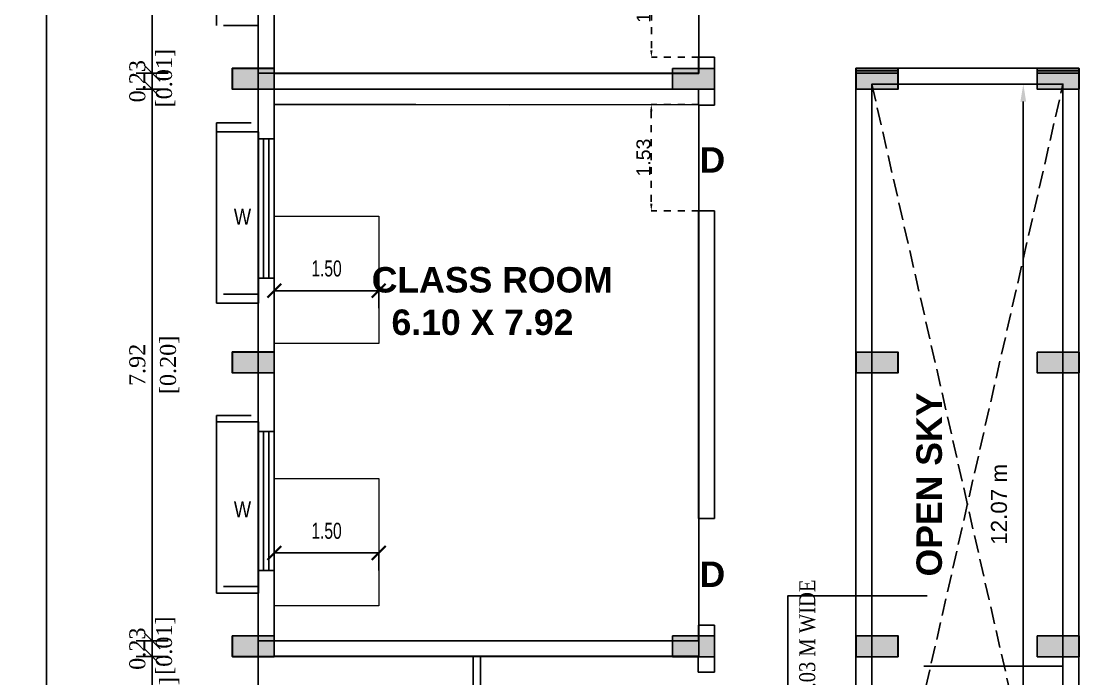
# Model space of a CAD drawing. Header units: metres. Extents: x 789 to 1127, y 8 to 183.
# Drawn here: x 857.51 to 872.77, y 69.95 to 79.39 of the extents above; entities that cross this region are included whole.
import ezdxf

# ---------------------------------------------------------------- set-up
doc = ezdxf.new("R2010")
doc.units = ezdxf.units.M
doc.header["$MEASUREMENT"] = 0
doc.header["$PDMODE"] = 96
doc.linetypes.add('CABLIN', pattern=[0.35, 0.25, -0.1])
doc.linetypes.add('DOT2', pattern=[0.125, 0, -0.125])
for name, color, linetype in [('BLK_1_FLR_0_CHAJJA', 6, 'Continuous'), ('BLK_1_FLR_0_REGULAR_ROOM_1', 117, 'Continuous'), ('BLK_1_FLR_1_BLT_UP_AREA', 26, 'Continuous'), ('BLK_1_FLR_1_BLT_UP_AREA_DEDUCT', 26, 'Continuous'), ('BLK_1_FLR_1_CARPET_AREA', 25, 'Continuous'), ('BLK_1_FLR_1_EXIT_WIDTH_DOOR', 2, 'Continuous'), ('BLK_1_FLR_1_VENTILATION_SHAFT', 6, 'Continuous'), ('C-ANNO-TABL', 10, 'Continuous'), ('DIM', 205, 'Continuous'), ('ED', 30, 'Continuous'), ('T E X T', 7, 'Continuous'), ('W A L L', 125, 'Continuous')]:
    doc.layers.add(name, color=color, linetype=linetype)
doc.layers.add('BLK_1_FLR_0_ROOM_1_LIGHT_VENTILATION_1', color=232, linetype='Continuous', lineweight=0)
doc.styles.add('CORPORATION', font='arial.ttf')
doc.styles.add('DIM 100', font='ARIALN.TTF', dxfattribs={"width": 0.85, "height": 0.23})
doc.styles.add('PDF Arial Bold', font='arialbd.ttf')
doc.styles.add('rs', font='arial.ttf', dxfattribs={"width": 0.85})
doc.styles.add('S', font='swiss.ttf')
doc.styles.get("Standard").update_dxf_attribs({"font": 'BOOKOS.TTF'})
doc.styles.add('swc', font='swissc.ttf', dxfattribs={"height": 250})
doc.dimstyles.new('Dim-outter', dxfattribs={"dimtxt": 1, "dimasz": 1, "dimexe": 0, "dimexo": 0, "dimgap": 1, "dimtad": 1, "dimlfac": -1, "dimzin": 3, "dimdsep": 46, "dimtxsty": 'CORPORATION', "dimblk": 'ARCHTICK', "dimcen": 0.125, "dimclrd": 8, "dimclre": 8, "dimclrt": 256, "dimazin": 0, "dimtfac": 0.5, "dimtix": 1, "dimtmove": 2, "dimatfit": 3, "dimfxl": 0, "dimtolj": 1, "dimtzin": 0, "dimarcsym": 0})
doc.dimstyles.new('GRID DIM 400', dxfattribs={"dimscale": 0, "dimtxt": 0.8, "dimasz": 0.2, "dimexe": 0, "dimexo": 0, "dimgap": 0.2, "dimtad": 0, "dimlfac": -0.1, "dimzin": 1, "dimdsep": 46, "dimtxsty": 'DIM 100', "dimblk": 'ARCHTICK', "dimcen": 0, "dimclrd": 256, "dimclre": 252, "dimclrt": 4, "dimazin": 0, "dimtfac": 1, "dimtix": 1, "dimtofl": 0, "dimtmove": 2, "dimatfit": 0, "dimfxl": 0, "dimtolj": 1, "dimtzin": 0, "dimarcsym": 0})
doc.dimstyles.new('METRIC', dxfattribs={"dimtxt": 0.45, "dimasz": 0.25, "dimexe": 0.15, "dimexo": 0.15, "dimgap": 0.15, "dimtad": 1, "dimzin": 0, "dimdsep": 46, "dimtxsty": 'S', "dimcen": 0, "dimclrd": 1, "dimclre": 1, "dimclrt": 5, "dimadec": 0, "dimazin": 2, "dimtfac": 1, "dimtix": 1, "dimtofl": 0, "dimtmove": 1, "dimatfit": 0, "dimfxl": 0, "dimtolj": 1, "dimtzin": 0, "dimarcsym": 0})
doc.dimstyles.new('STANDARD$0', dxfattribs={"dimtxt": 7, "dimasz": 3, "dimexe": 3, "dimexo": 1, "dimgap": 1.5, "dimtad": 1, "dimdec": 1, "dimzin": 1, "dimdsep": 46, "dimlunit": 4, "dimtxsty": 'Standard', "dimblk": 'OBLIQUE', "dimcen": 0.09375, "dimdle": 1, "dimclrd": 8, "dimclre": 8, "dimclrt": 7, "dimadec": 1, "dimazin": 0, "dimtfac": 1, "dimtdec": 1, "dimtix": 1, "dimtmove": 2, "dimatfit": 3, "dimldrblk": 'ARCHTICK', "dimfxl": 0, "dimfrac": 2, "dimtolj": 1, "dimtzin": 0, "dimarcsym": 0})

# ---------------------------------------------------------------- blocks, each defined once
blk = doc.blocks.new('_Oblique')
at = {"color": 0, "linetype": 'ByBlock', "lineweight": -2}
blk.add_line((-0.5, -0.5), (0.5, 0.5), dxfattribs=at)
blk = doc.blocks.new('*D190')
at = {"layer": 'Defpoints', "color": 0}
for p in [(859.392, 70.264), (864.968, 70.264), (861.141, 68.839)]:
    blk.add_point(p, dxfattribs=at)
at = {"layer": 'ED', "color": 0, "lineweight": -2}
for p, q in [((859.622, 70.264), (859.162, 70.264)), ((859.392, 68.839), (859.392, 70.264)), ((859.622, 68.839), (859.162, 68.839))]:
    blk.add_line(p, q, dxfattribs=at)
at = {"layer": 'ED', "color": 0, "lineweight": -2, "xscale": 0.23, "yscale": 0.23, "zscale": 0.23}
for p, rotation in [((859.392, 70.264), 90), ((859.392, 68.839), 270)]:
    blk.add_blockref('_Oblique', p, dxfattribs=dict(at, rotation=rotation))
at = {"layer": 'ED', "color": 0, "char_height": 0.23, "attachment_point": 5, "rotation": 90}
for s, insert in [('\\A1;[0.04]', (859.641, 69.551)), ('\\A1;1.42', (859.181, 69.551))]:
    blk.add_mtext(s, dxfattribs=dict(at, insert=insert))
blk = doc.blocks.new('*D191')
at = {"layer": 'Defpoints', "color": 0}
for p in [(859.392, 70.492), (861.433, 70.492), (861.462, 70.264)]:
    blk.add_point(p, dxfattribs=at)
at = {"layer": 'ED', "color": 0, "lineweight": -2}
for p, q in [((859.622, 70.492), (859.162, 70.492)), ((859.392, 70.264), (859.392, 70.492)), ((859.622, 70.264), (859.162, 70.264))]:
    blk.add_line(p, q, dxfattribs=at)
at = {"layer": 'ED', "color": 0, "lineweight": -2, "xscale": 0.23, "yscale": 0.23, "zscale": 0.23}
for p, rotation in [((859.392, 70.492), 90), ((859.392, 70.264), 270)]:
    blk.add_blockref('_Oblique', p, dxfattribs=dict(at, rotation=rotation))
at = {"layer": 'ED', "color": 0, "insert": (859.392, 70.378), "char_height": 0.23, "attachment_point": 5, "rotation": 90}
blk.add_mtext('\\A1;0.23\\P [0.01]', dxfattribs=at)
blk = doc.blocks.new('*D362')
at = {"layer": 'Defpoints', "color": 0}
for p in [(859.392, 78.417), (861.141, 78.417), (865.647, 70.492)]:
    blk.add_point(p, dxfattribs=at)
at = {"layer": 'ED', "color": 0, "lineweight": -2}
for p, q in [((859.622, 78.417), (859.162, 78.417)), ((859.392, 70.492), (859.392, 78.417)), ((859.622, 70.492), (859.162, 70.492))]:
    blk.add_line(p, q, dxfattribs=at)
at = {"layer": 'ED', "color": 0, "lineweight": -2, "xscale": 0.23, "yscale": 0.23, "zscale": 0.23}
for p, rotation in [((859.392, 78.417), 90), ((859.392, 70.492), 270)]:
    blk.add_blockref('_Oblique', p, dxfattribs=dict(at, rotation=rotation))
at = {"layer": 'ED', "color": 0, "char_height": 0.23, "attachment_point": 5, "rotation": 90}
for s, insert in [('\\A1;[0.20]', (859.641, 74.455)), ('\\A1;7.92', (859.179, 74.455))]:
    blk.add_mtext(s, dxfattribs=dict(at, insert=insert))
blk = doc.blocks.new('*D363')
at = {"layer": 'Defpoints', "color": 0}
for p in [(859.392, 78.646), (860.912, 78.646), (861.141, 78.417)]:
    blk.add_point(p, dxfattribs=at)
at = {"layer": 'ED', "color": 0, "lineweight": -2}
for p, q in [((859.622, 78.646), (859.162, 78.646)), ((859.392, 78.417), (859.392, 78.646)), ((859.622, 78.417), (859.162, 78.417))]:
    blk.add_line(p, q, dxfattribs=at)
at = {"layer": 'ED', "color": 0, "lineweight": -2, "xscale": 0.23, "yscale": 0.23, "zscale": 0.23}
for p, rotation in [((859.392, 78.646), 90), ((859.392, 78.417), 270)]:
    blk.add_blockref('_Oblique', p, dxfattribs=dict(at, rotation=rotation))
at = {"layer": 'ED', "color": 0, "insert": (859.392, 78.531), "char_height": 0.23, "attachment_point": 5, "rotation": 90}
blk.add_mtext('\\A1;0.23\\P [0.01]', dxfattribs=at)
blk = doc.blocks.new('*D364')
at = {"layer": 'Defpoints', "color": 0}
for p in [(859.392, 86.57), (860.912, 86.57), (860.912, 78.646)]:
    blk.add_point(p, dxfattribs=at)
at = {"layer": 'ED', "color": 0, "lineweight": -2}
for p, q in [((859.622, 86.57), (859.162, 86.57)), ((859.392, 78.646), (859.392, 86.57)), ((859.622, 78.646), (859.162, 78.646))]:
    blk.add_line(p, q, dxfattribs=at)
at = {"layer": 'ED', "color": 0, "lineweight": -2, "xscale": 0.23, "yscale": 0.23, "zscale": 0.23}
for p, rotation in [((859.392, 86.57), 90), ((859.392, 78.646), 270)]:
    blk.add_blockref('_Oblique', p, dxfattribs=dict(at, rotation=rotation))
at = {"layer": 'ED', "color": 0, "char_height": 0.23, "attachment_point": 5, "rotation": 90}
for s, insert in [('\\A1;7.92', (859.179, 82.608)), ('\\A1;[0.20]', (859.641, 82.608))]:
    blk.add_mtext(s, dxfattribs=dict(at, insert=insert))
blk = doc.blocks.new('*D422')
at = {"layer": 'Defpoints', "color": 0}
for p in [(861.17, 110.65), (857.872, 57.308), (861.17, 57.308)]:
    blk.add_point(p, dxfattribs=at)
at = {"layer": 'ED', "color": 0, "lineweight": -2}
for p, q in [((858.102, 110.65), (857.642, 110.65)), ((857.872, 110.65), (857.872, 57.308)), ((858.102, 57.308), (857.642, 57.308))]:
    blk.add_line(p, q, dxfattribs=at)
at = {"layer": 'ED', "color": 0, "lineweight": -2, "xscale": 0.23, "yscale": 0.23, "zscale": 0.23}
for p, rotation in [((857.872, 110.65), 90), ((857.872, 57.308), 270)]:
    blk.add_blockref('_Oblique', p, dxfattribs=dict(at, rotation=rotation))
at = {"layer": 'ED', "color": 0, "char_height": 0.23, "attachment_point": 5, "rotation": 90}
for s, insert in [('\\A1;53.34', (857.661, 83.979)), ('\\A1;[1.35]', (858.121, 83.979))]:
    blk.add_mtext(s, dxfattribs=dict(at, insert=insert))
blk = doc.blocks.new('*D430')
at = {"layer": 'Defpoints', "color": 0, "ltscale": 0.5}
for p in [(871.303, 78.488), (871.9, 78.488), (871.303, 66.414)]:
    blk.add_point(p, dxfattribs=at)
at = {"layer": 'ED', "color": 1, "lineweight": -2, "ltscale": 0.5}
for p, q in [((871.67, 78.488), (872.05, 78.488)), ((871.9, 66.664), (871.9, 78.238)), ((871.67, 66.414), (872.05, 66.414))]:
    blk.add_line(p, q, dxfattribs=at)
at = {"layer": 'ED', "color": 1, "ltscale": 0.5}
for points in [[(871.858, 78.238), (871.941, 78.238), (871.9, 78.488)], [(871.858, 66.664), (871.941, 66.664), (871.9, 66.414)]]:
    blk.add_solid(points, dxfattribs=at)
at = {"layer": 'ED', "lineweight": -2, "ltscale": 0.5, "insert": (871.552, 72.451), "char_height": 0.23, "attachment_point": 5, "rotation": 90, "style": 'S'}
blk.add_mtext('\\A1;12.07 m', dxfattribs=at)
blk = doc.blocks.new('45')
at = {"layer": 'C-ANNO-TABL'}
h = blk.add_hatch(color=240, dxfattribs=at)
h.dxf.hatch_style = 1
h.paths.add_polyline_path([(11205.351, -3192.795), (11205.351, -3193.095), (11205.952, -3193.095), (11205.952, -3192.795)])
h = blk.add_hatch(color=240, dxfattribs=at)
h.dxf.hatch_style = 1
h.paths.add_polyline_path([(11214.308, -3192.795), (11214.308, -3193.095), (11214.908, -3193.095), (11214.908, -3192.795)])
h = blk.add_hatch(color=240, dxfattribs=at)
h.dxf.hatch_style = 1
h.paths.add_polyline_path([(11216.908, -3192.795), (11216.908, -3193.095), (11217.508, -3193.095), (11217.508, -3192.795)])
h = blk.add_hatch(color=240, dxfattribs=at)
h.dxf.hatch_style = 1
h.paths.add_polyline_path([(11214.308, -3192.83), (11214.308, -3193.059), (11214.908, -3193.059), (11214.908, -3192.83)])
h = blk.add_hatch(color=240, dxfattribs=at)
h.dxf.hatch_style = 1
h.paths.add_polyline_path([(11214.308, -3192.866), (11214.308, -3193.095), (11214.908, -3193.095), (11214.908, -3192.866)])
h = blk.add_hatch(color=240, dxfattribs=at)
h.dxf.hatch_style = 1
h.paths.add_polyline_path([(11214.308, -3192.866), (11214.308, -3193.095), (11214.908, -3193.095), (11214.908, -3192.866)])
h = blk.add_hatch(color=240, dxfattribs=at)
h.dxf.hatch_style = 1
h.paths.add_polyline_path([(11216.908, -3192.83), (11216.908, -3193.059), (11217.508, -3193.059), (11217.508, -3192.83)])
h = blk.add_hatch(color=240, dxfattribs=at)
h.dxf.hatch_style = 1
h.paths.add_polyline_path([(11216.908, -3192.866), (11216.908, -3193.095), (11217.508, -3193.095), (11217.508, -3192.866)])
h = blk.add_hatch(color=240, dxfattribs=at)
h.dxf.hatch_style = 1
h.paths.add_polyline_path([(11216.908, -3192.866), (11216.908, -3193.095), (11217.508, -3193.095), (11217.508, -3192.866)])
h = blk.add_hatch(color=240, dxfattribs=at)
h.dxf.hatch_style = 1
h.paths.add_polyline_path([(11205.351, -3196.871), (11205.351, -3197.171), (11205.952, -3197.171), (11205.952, -3196.871)])
h = blk.add_hatch(color=240, dxfattribs=at)
h.dxf.hatch_style = 1
h.paths.add_polyline_path([(11214.308, -3196.871), (11214.308, -3197.171), (11214.908, -3197.171), (11214.908, -3196.871)])
h = blk.add_hatch(color=240, dxfattribs=at)
h.dxf.hatch_style = 1
h.paths.add_polyline_path([(11216.908, -3196.871), (11216.908, -3197.171), (11217.508, -3197.171), (11217.508, -3196.871)])
h = blk.add_hatch(color=240, dxfattribs=at)
h.dxf.hatch_style = 1
h.paths.add_polyline_path([(11205.351, -3200.948), (11205.351, -3201.248), (11205.952, -3201.248), (11205.952, -3200.948)])
h = blk.add_hatch(color=240, dxfattribs=at)
h.dxf.hatch_style = 1
h.paths.add_polyline_path([(11214.308, -3200.948), (11214.308, -3201.248), (11214.908, -3201.248), (11214.908, -3200.948)])
h = blk.add_hatch(color=240, dxfattribs=at)
h.dxf.hatch_style = 1
h.paths.add_polyline_path([(11216.908, -3200.948), (11216.908, -3201.248), (11217.508, -3201.248), (11217.508, -3200.948)])
at = {"layer": 'C-ANNO-TABL', "color": 240}
for points in [[(11205.351, -3192.795), (11205.351, -3193.095), (11205.952, -3193.095), (11205.952, -3192.795)], [(11214.308, -3192.795), (11214.308, -3193.095), (11214.908, -3193.095), (11214.908, -3192.795)], [(11214.308, -3192.795), (11214.308, -3193.095), (11214.908, -3193.095), (11214.908, -3192.795)], [(11216.908, -3192.795), (11216.908, -3193.095), (11217.508, -3193.095), (11217.508, -3192.795)], [(11216.908, -3192.795), (11216.908, -3193.095), (11217.508, -3193.095), (11217.508, -3192.795)], [(11205.351, -3196.871), (11205.351, -3197.171), (11205.952, -3197.171), (11205.952, -3196.871)], [(11214.308, -3196.871), (11214.308, -3197.171), (11214.908, -3197.171), (11214.908, -3196.871)], [(11216.908, -3196.871), (11216.908, -3197.171), (11217.508, -3197.171), (11217.508, -3196.871)], [(11205.351, -3200.948), (11205.351, -3201.248), (11205.952, -3201.248), (11205.952, -3200.948)], [(11214.308, -3200.948), (11214.308, -3201.248), (11214.908, -3201.248), (11214.908, -3200.948)], [(11216.908, -3200.948), (11216.908, -3201.248), (11217.508, -3201.248), (11217.508, -3200.948)]]:
    blk.add_lwpolyline(points, close=True, dxfattribs=at)
for points in [[(11214.908, -3193.059), (11214.908, -3192.83), (11214.308, -3192.83), (11214.308, -3193.059)], [(11214.908, -3193.095), (11214.908, -3192.866), (11214.308, -3192.866), (11214.308, -3193.095)], [(11214.908, -3193.095), (11214.908, -3192.866), (11214.308, -3192.866), (11214.308, -3193.095)], [(11217.508, -3193.059), (11217.508, -3192.83), (11216.908, -3192.83), (11216.908, -3193.059)], [(11217.508, -3193.095), (11217.508, -3192.866), (11216.908, -3192.866), (11216.908, -3193.095)], [(11217.508, -3193.095), (11217.508, -3192.866), (11216.908, -3192.866), (11216.908, -3193.095)]]:
    blk.add_lwpolyline(points, dxfattribs=at)
blk = doc.blocks.new('369')
at = {"layer": 'C-ANNO-TABL'}
h = blk.add_hatch(color=240, dxfattribs=at)
h.dxf.hatch_style = 1
h.paths.add_polyline_path([(11109.804, -3189.892), (11109.804, -3190.192), (11110.404, -3190.192), (11110.404, -3189.892)])
h = blk.add_hatch(color=240, dxfattribs=at)
h.dxf.hatch_style = 1
h.paths.add_polyline_path([(11118.761, -3189.892), (11118.761, -3190.192), (11119.361, -3190.192), (11119.361, -3189.892)])
h = blk.add_hatch(color=240, dxfattribs=at)
h.dxf.hatch_style = 1
h.paths.add_polyline_path([(11118.761, -3189.928), (11118.761, -3190.156), (11119.361, -3190.156), (11119.361, -3189.928)])
h = blk.add_hatch(color=240, dxfattribs=at)
h.dxf.hatch_style = 1
h.paths.add_polyline_path([(11121.36, -3189.892), (11121.36, -3190.192), (11121.961, -3190.192), (11121.961, -3189.892)])
h = blk.add_hatch(color=240, dxfattribs=at)
h.dxf.hatch_style = 1
h.paths.add_polyline_path([(11121.36, -3189.928), (11121.36, -3190.156), (11121.961, -3190.156), (11121.961, -3189.928)])
h = blk.add_hatch(color=240, dxfattribs=at)
h.dxf.hatch_style = 1
h.paths.add_polyline_path([(11118.761, -3189.963), (11118.761, -3190.192), (11119.361, -3190.192), (11119.361, -3189.963)])
h = blk.add_hatch(color=240, dxfattribs=at)
h.dxf.hatch_style = 1
h.paths.add_polyline_path([(11118.761, -3189.963), (11118.761, -3190.192), (11119.361, -3190.192), (11119.361, -3189.963)])
h = blk.add_hatch(color=240, dxfattribs=at)
h.dxf.hatch_style = 1
h.paths.add_polyline_path([(11121.36, -3189.963), (11121.36, -3190.192), (11121.961, -3190.192), (11121.961, -3189.963)])
h = blk.add_hatch(color=240, dxfattribs=at)
h.dxf.hatch_style = 1
h.paths.add_polyline_path([(11121.36, -3189.963), (11121.36, -3190.192), (11121.961, -3190.192), (11121.961, -3189.963)])
h = blk.add_hatch(color=240, dxfattribs=at)
h.dxf.hatch_style = 1
h.paths.add_polyline_path([(11109.804, -3193.969), (11109.804, -3194.269), (11110.404, -3194.269), (11110.404, -3193.969)])
h = blk.add_hatch(color=240, dxfattribs=at)
h.dxf.hatch_style = 1
h.paths.add_polyline_path([(11118.761, -3193.969), (11118.761, -3194.269), (11119.361, -3194.269), (11119.361, -3193.969)])
h = blk.add_hatch(color=240, dxfattribs=at)
h.dxf.hatch_style = 1
h.paths.add_polyline_path([(11121.36, -3193.969), (11121.36, -3194.269), (11121.961, -3194.269), (11121.961, -3193.969)])
h = blk.add_hatch(color=240, dxfattribs=at)
h.dxf.hatch_style = 1
h.paths.add_polyline_path([(11109.804, -3198.046), (11109.804, -3198.345), (11110.404, -3198.345), (11110.404, -3198.046)])
h = blk.add_hatch(color=240, dxfattribs=at)
h.dxf.hatch_style = 1
h.paths.add_polyline_path([(11118.761, -3198.046), (11118.761, -3198.345), (11119.361, -3198.345), (11119.361, -3198.046)])
h = blk.add_hatch(color=240, dxfattribs=at)
h.dxf.hatch_style = 1
h.paths.add_polyline_path([(11121.36, -3198.046), (11121.36, -3198.345), (11121.961, -3198.345), (11121.961, -3198.046)])
at = {"layer": 'C-ANNO-TABL', "color": 240}
for points in [[(11109.804, -3189.892), (11109.804, -3190.192), (11110.404, -3190.192), (11110.404, -3189.892)], [(11118.761, -3189.892), (11118.761, -3190.192), (11119.361, -3190.192), (11119.361, -3189.892)], [(11118.761, -3189.892), (11118.761, -3190.192), (11119.361, -3190.192), (11119.361, -3189.892)], [(11121.36, -3189.892), (11121.36, -3190.192), (11121.961, -3190.192), (11121.961, -3189.892)], [(11121.36, -3189.892), (11121.36, -3190.192), (11121.961, -3190.192), (11121.961, -3189.892)], [(11109.804, -3193.969), (11109.804, -3194.269), (11110.404, -3194.269), (11110.404, -3193.969)], [(11118.761, -3193.969), (11118.761, -3194.269), (11119.361, -3194.269), (11119.361, -3193.969)], [(11121.36, -3193.969), (11121.36, -3194.269), (11121.961, -3194.269), (11121.961, -3193.969)], [(11109.804, -3198.046), (11109.804, -3198.345), (11110.404, -3198.345), (11110.404, -3198.046)], [(11118.761, -3198.046), (11118.761, -3198.345), (11119.361, -3198.345), (11119.361, -3198.046)], [(11121.36, -3198.046), (11121.36, -3198.345), (11121.961, -3198.345), (11121.961, -3198.046)]]:
    blk.add_lwpolyline(points, close=True, dxfattribs=at)
for points in [[(11119.361, -3190.156), (11119.361, -3189.928), (11118.761, -3189.928), (11118.761, -3190.156)], [(11121.961, -3190.156), (11121.961, -3189.928), (11121.36, -3189.928), (11121.36, -3190.156)], [(11119.361, -3190.192), (11119.361, -3189.963), (11118.761, -3189.963), (11118.761, -3190.192)], [(11119.361, -3190.192), (11119.361, -3189.963), (11118.761, -3189.963), (11118.761, -3190.192)], [(11121.961, -3190.192), (11121.961, -3189.963), (11121.36, -3189.963), (11121.36, -3190.192)], [(11121.961, -3190.192), (11121.961, -3189.963), (11121.36, -3189.963), (11121.36, -3190.192)]]:
    blk.add_lwpolyline(points, dxfattribs=at)
blk = doc.blocks.new('_ArchTick')
at = {"color": 0, "linetype": 'ByBlock', "const_width": 0.15}
blk.add_lwpolyline([(-0.5, -0.5), (0.5, 0.5)], dxfattribs=at)
blk = doc.blocks.new('*D248')
at = {"layer": 'BLK_1_FLR_0_ROOM_1_LIGHT_VENTILATION_1', "lineweight": -2}
for p, q in [((861.144, 71.503), (861.144, 71.753)), ((861.144, 71.753), (862.644, 71.753)), ((862.644, 71.503), (862.644, 71.753))]:
    blk.add_line(p, q, dxfattribs=at)
at = {"layer": 'Defpoints', "color": 0}
for p in [(862.644, 71.753), (861.144, 71.461), (862.644, 71.461)]:
    blk.add_point(p, dxfattribs=at)
at = {"layer": 'BLK_1_FLR_0_ROOM_1_LIGHT_VENTILATION_1', "lineweight": -2, "xscale": 0.2, "yscale": 0.2, "zscale": 0.2, "rotation": 180}
blk.add_blockref('_ArchTick', (861.144, 71.753), dxfattribs=at)
at = {"layer": 'BLK_1_FLR_0_ROOM_1_LIGHT_VENTILATION_1', "lineweight": -2, "xscale": 0.2, "yscale": 0.2, "zscale": 0.2}
blk.add_blockref('_ArchTick', (862.644, 71.753), dxfattribs=at)
at = {"layer": 'BLK_1_FLR_0_ROOM_1_LIGHT_VENTILATION_1', "insert": (861.894, 72.07), "char_height": 0.23, "attachment_point": 5, "style": 'DIM 100'}
blk.add_mtext('\\A1;1.50', dxfattribs=at)
blk = doc.blocks.new('*D249')
at = {"layer": 'BLK_1_FLR_0_ROOM_1_LIGHT_VENTILATION_1', "lineweight": -2}
for p, q in [((861.144, 75.271), (861.144, 75.521)), ((861.144, 75.521), (862.644, 75.521)), ((862.644, 75.271), (862.644, 75.521))]:
    blk.add_line(p, q, dxfattribs=at)
at = {"layer": 'Defpoints', "color": 0}
for p in [(862.644, 75.521), (861.144, 75.229), (862.644, 75.229)]:
    blk.add_point(p, dxfattribs=at)
at = {"layer": 'BLK_1_FLR_0_ROOM_1_LIGHT_VENTILATION_1', "lineweight": -2, "xscale": 0.2, "yscale": 0.2, "zscale": 0.2, "rotation": 180}
blk.add_blockref('_ArchTick', (861.144, 75.521), dxfattribs=at)
at = {"layer": 'BLK_1_FLR_0_ROOM_1_LIGHT_VENTILATION_1', "lineweight": -2, "xscale": 0.2, "yscale": 0.2, "zscale": 0.2}
blk.add_blockref('_ArchTick', (862.644, 75.521), dxfattribs=at)
at = {"layer": 'BLK_1_FLR_0_ROOM_1_LIGHT_VENTILATION_1', "insert": (861.894, 75.839), "char_height": 0.23, "attachment_point": 5, "style": 'DIM 100'}
blk.add_mtext('\\A1;1.50', dxfattribs=at)
blk = doc.blocks.new('*D271')
at = {"layer": 'BLK_1_FLR_1_EXIT_WIDTH_DOOR', "linetype": 'DOT2', "lineweight": -2, "ltscale": 0.05}
for p, q in [((867.24, 80.405), (866.559, 80.405)), ((866.559, 80.305), (866.559, 78.976)), ((867.24, 78.876), (866.559, 78.876))]:
    blk.add_line(p, q, dxfattribs=at)
at = {"layer": 'BLK_1_FLR_1_EXIT_WIDTH_DOOR', "ltscale": 0.05}
for points in [[(866.542, 80.305), (866.576, 80.305), (866.559, 80.405)], [(866.542, 78.976), (866.576, 78.976), (866.559, 78.876)]]:
    blk.add_solid(points, dxfattribs=at)
at = {"layer": 'Defpoints', "color": 0, "ltscale": 0.05}
for p in [(867.24, 80.405), (866.559, 78.876), (867.24, 78.876)]:
    blk.add_point(p, dxfattribs=at)
at = {"layer": 'BLK_1_FLR_1_EXIT_WIDTH_DOOR', "ltscale": 0.05, "insert": (866.447, 79.641), "char_height": 0.2, "attachment_point": 5, "rotation": 90, "style": 'CORPORATION'}
blk.add_mtext('\\A1;1.53', dxfattribs=at)
blk = doc.blocks.new('*D272')
at = {"layer": 'BLK_1_FLR_1_EXIT_WIDTH_DOOR', "linetype": 'DOT2', "lineweight": -2, "ltscale": 0.05}
for p, q in [((867.24, 80.405), (866.559, 80.405)), ((866.559, 80.305), (866.559, 78.976)), ((867.24, 78.876), (866.559, 78.876))]:
    blk.add_line(p, q, dxfattribs=at)
at = {"layer": 'BLK_1_FLR_1_EXIT_WIDTH_DOOR', "ltscale": 0.05}
for points in [[(866.542, 80.305), (866.576, 80.305), (866.559, 80.405)], [(866.542, 78.976), (866.576, 78.976), (866.559, 78.876)]]:
    blk.add_solid(points, dxfattribs=at)
at = {"layer": 'Defpoints', "color": 0, "ltscale": 0.05}
for p in [(867.24, 80.405), (866.559, 78.876), (867.24, 78.876)]:
    blk.add_point(p, dxfattribs=at)
at = {"layer": 'BLK_1_FLR_1_EXIT_WIDTH_DOOR', "ltscale": 0.05, "insert": (866.447, 79.641), "char_height": 0.2, "attachment_point": 5, "rotation": 90, "style": 'CORPORATION'}
blk.add_mtext('\\A1;1.53', dxfattribs=at)
blk = doc.blocks.new('*D273')
at = {"layer": 'BLK_1_FLR_1_EXIT_WIDTH_DOOR', "linetype": 'DOT2', "lineweight": -2, "ltscale": 0.05}
for p, q in [((867.238, 78.198), (866.558, 78.198)), ((866.558, 78.098), (866.558, 76.77)), ((867.238, 76.67), (866.558, 76.67))]:
    blk.add_line(p, q, dxfattribs=at)
at = {"layer": 'BLK_1_FLR_1_EXIT_WIDTH_DOOR', "ltscale": 0.05}
for points in [[(866.541, 78.098), (866.575, 78.098), (866.558, 78.198)], [(866.541, 76.77), (866.575, 76.77), (866.558, 76.67)]]:
    blk.add_solid(points, dxfattribs=at)
at = {"layer": 'Defpoints', "color": 0, "ltscale": 0.05}
for p in [(867.238, 78.198), (866.558, 76.67), (867.238, 76.67)]:
    blk.add_point(p, dxfattribs=at)
at = {"layer": 'BLK_1_FLR_1_EXIT_WIDTH_DOOR', "ltscale": 0.05, "insert": (866.446, 77.434), "char_height": 0.2, "attachment_point": 5, "rotation": 90, "style": 'CORPORATION'}
blk.add_mtext('\\A1;1.53', dxfattribs=at)
blk = doc.blocks.new('*D274')
at = {"layer": 'BLK_1_FLR_1_EXIT_WIDTH_DOOR', "linetype": 'DOT2', "lineweight": -2, "ltscale": 0.05}
for p, q in [((867.238, 78.198), (866.558, 78.198)), ((866.558, 78.098), (866.558, 76.77)), ((867.238, 76.67), (866.558, 76.67))]:
    blk.add_line(p, q, dxfattribs=at)
at = {"layer": 'BLK_1_FLR_1_EXIT_WIDTH_DOOR', "ltscale": 0.05}
for points in [[(866.541, 78.098), (866.575, 78.098), (866.558, 78.198)], [(866.541, 76.77), (866.575, 76.77), (866.558, 76.67)]]:
    blk.add_solid(points, dxfattribs=at)
at = {"layer": 'Defpoints', "color": 0, "ltscale": 0.05}
for p in [(867.238, 78.198), (866.558, 76.67), (867.238, 76.67)]:
    blk.add_point(p, dxfattribs=at)
at = {"layer": 'BLK_1_FLR_1_EXIT_WIDTH_DOOR', "ltscale": 0.05, "insert": (866.446, 77.434), "char_height": 0.2, "attachment_point": 5, "rotation": 90, "style": 'CORPORATION'}
blk.add_mtext('\\A1;1.53', dxfattribs=at)

msp = doc.modelspace()

# ---------------------------------------------------------------- hatches: boundary and pattern name
h = msp.add_hatch(color=240)
h.dxf.hatch_style = 1
h.paths.add_polyline_path([(860.54033, 78.71703), (860.54033, 78.41706), (861.14079, 78.41706), (861.14079, 78.71703)])
h = msp.add_hatch(color=240)
h.dxf.hatch_style = 1
h.paths.add_polyline_path([(866.8647, 78.71564), (866.8647, 78.41567), (867.46515, 78.41567), (867.46515, 78.71564)])
h = msp.add_hatch(color=240)
h.dxf.hatch_style = 1
h.paths.add_polyline_path([(860.54033, 74.64033), (860.54033, 74.34036), (861.14079, 74.34036), (861.14079, 74.64033)])
h = msp.add_hatch(color=240)
h.dxf.hatch_style = 1
h.paths.add_polyline_path([(860.54033, 70.56363), (860.54033, 70.26366), (861.14079, 70.26366), (861.14079, 70.56363)])
h = msp.add_hatch(color=240)
h.dxf.hatch_style = 1
h.paths.add_polyline_path([(866.8647, 70.56224), (866.8647, 70.26227), (867.46515, 70.26227), (867.46515, 70.56224)])

# ---------------------------------------------------------------- linework, layer by layer
at = {"layer": 'BLK_1_FLR_0_CHAJJA', "linetype": 'Continuous'}
for points in [[(860.31527, 75.34412), (860.91522, 75.34412), (860.91522, 77.80412), (860.31527, 77.80412)], [(860.31527, 71.17582), (860.91522, 71.17582), (860.91522, 73.63582), (860.31527, 73.63582)]]:
    msp.add_lwpolyline(points, close=True, dxfattribs=at)
at = {"layer": 'BLK_1_FLR_0_REGULAR_ROOM_1', "color": 3}
for points in [[(867.23959, 78.64312), (867.23959, 86.57046), (864.52231, 86.56538), (863.17781, 86.56792), (863.17781, 86.56792), (863.17781, 86.56792), (861.14382, 86.56792), (861.14382, 78.64312)], [(867.23959, 78.64312), (867.23959, 86.57046), (864.52231, 86.56538), (863.17781, 86.56792), (863.17781, 86.56792), (863.17781, 86.56792), (861.14382, 86.56792), (861.14382, 78.64312)], [(867.23959, 70.27108), (867.23959, 78.19842), (864.52231, 78.19334), (863.17781, 78.19588), (863.17781, 78.19588), (863.17781, 78.19588), (861.14382, 78.19588), (861.14382, 70.27108)], [(867.23959, 70.27108), (867.23959, 78.19842), (864.52231, 78.19334), (863.17781, 78.19588), (863.17781, 78.19588), (863.17781, 78.19588), (861.14382, 78.19588), (861.14382, 70.27108)]]:
    msp.add_lwpolyline(points, close=True, dxfattribs=at)
at = {"layer": 'BLK_1_FLR_0_ROOM_1_LIGHT_VENTILATION_1', "color": 3}
for points in [[(862.64382, 76.58952), (862.64382, 74.76072), (861.14382, 74.76072), (861.14382, 76.58952)], [(862.64382, 72.82113), (862.64382, 70.99233), (861.14382, 70.99233), (861.14382, 72.82113)]]:
    msp.add_lwpolyline(points, close=True, dxfattribs=at)
at = {"layer": 'BLK_1_FLR_1_BLT_UP_AREA', "color": 26}
msp.add_lwpolyline([(881.05415, 57.30805), (881.05415, 110.65082), (860.91219, 110.65082), (860.91219, 57.30805)], close=True, dxfattribs=at)
at = {"layer": 'BLK_1_FLR_1_BLT_UP_AREA_DEDUCT', "color": 26, "linetype": 'Continuous'}
msp.add_lwpolyline([(872.46994, 66.41557), (872.46994, 78.48843), (869.72575, 78.48843), (869.72575, 66.41557)], close=True, dxfattribs=at)
at = {"layer": 'BLK_1_FLR_1_CARPET_AREA', "color": 15}
for points in [[(867.23959, 78.64312), (867.23959, 86.57046), (864.52231, 86.56538), (863.17781, 86.56792), (863.17781, 86.56792), (863.17781, 86.56792), (861.14382, 86.56792), (861.14382, 78.64312)], [(867.23959, 70.27108), (867.23959, 78.19842), (864.52231, 78.19334), (863.17781, 78.19588), (863.17781, 78.19588), (863.17781, 78.19588), (861.14382, 78.19588), (861.14382, 70.27108)]]:
    msp.add_lwpolyline(points, close=True, dxfattribs=at)
at = {"layer": 'BLK_1_FLR_1_VENTILATION_SHAFT', "linetype": 'Continuous'}
msp.add_lwpolyline([(872.46994, 66.41557), (872.46994, 78.48843), (869.72575, 78.48843), (869.72575, 66.41557)], close=True, dxfattribs=at)
at = {"layer": 'DIM', "color": 251}
for points in [[(870.51855, 71.1382), (868.51855, 71.1382), (868.51855, 67.42819), (870.51855, 67.42819)], [(870.46994, 70.12558), (872.46994, 70.12558), (872.46994, 66.41557), (870.46994, 66.41557)]]:
    msp.add_lwpolyline(points, dxfattribs=at)
at = {"layer": 'W A L L'}
for p, q in [((859.39219, 110.64966), (859.39219, 57.05368)), ((860.91219, 110.64966), (860.91219, 57.30966)), ((861.14079, 86.22756), (861.14079, 78.64566)), ((860.54033, 78.71703), (860.54033, 78.41706)), ((861.14079, 78.71703), (860.54033, 78.71703)), ((867.23655, 78.64566), (860.91219, 78.64566)), ((861.14079, 78.41706), (861.14079, 78.71703)), ((866.8647, 78.71564), (866.8647, 78.41567)), ((867.46515, 78.71564), (866.8647, 78.71564)), ((867.46515, 78.41567), (867.46515, 78.71564)), ((872.69755, 78.71703), (869.49715, 78.71703)), ((872.69755, 78.71703), (869.49715, 78.71703)), ((869.49715, 63.22265), (869.49715, 78.71703)), ((869.49715, 63.22265), (869.49715, 78.64566)), ((869.49715, 63.22265), (869.49715, 78.64566)), ((869.49715, 63.22265), (869.49715, 78.64566)), ((872.69755, 63.22265), (872.69755, 78.71703)), ((872.69755, 63.22265), (872.69755, 78.64566)), ((872.69755, 63.22265), (872.69755, 78.64566)), ((872.46897, 78.48843), (869.72575, 78.48843)), ((869.72575, 66.41557), (869.72575, 78.48843)), ((872.46994, 66.41557), (872.46897, 78.48843)), ((860.54033, 78.41706), (861.14079, 78.41706)), ((867.23655, 78.41706), (861.14079, 78.41706)), ((861.14079, 78.41706), (861.14079, 78.34086)), ((861.14079, 78.41706), (861.14079, 70.75896)), ((861.14079, 78.41706), (861.14079, 70.49226)), ((861.14079, 78.37994), (861.14079, 77.92269)), ((861.14079, 78.37994), (861.14079, 77.92269)), ((866.8647, 78.41567), (867.46515, 78.41567)), ((869.72575, 66.98706), (869.72575, 78.41706)), ((860.54033, 74.64033), (860.54033, 74.34036)), ((861.14079, 74.64033), (860.54033, 74.64033)), ((861.14079, 74.34036), (861.14079, 74.64033)), ((860.54033, 74.34036), (861.14079, 74.34036)), ((860.54033, 70.56363), (860.54033, 70.26366)), ((861.14079, 70.56363), (860.54033, 70.56363)), ((867.23655, 70.49226), (860.91219, 70.49226)), ((861.14079, 70.26366), (861.14079, 70.56363)), ((866.8647, 70.56224), (866.8647, 70.26227)), ((867.46515, 70.56224), (866.8647, 70.56224)), ((867.46515, 70.26227), (867.46515, 70.56224)), ((860.54033, 70.26366), (861.14079, 70.26366)), ((866.8647, 70.26227), (867.46515, 70.26227))]:
    msp.add_line(p, q, dxfattribs=at)
at = {"layer": 'W A L L', "linetype": 'CABLIN', "lineweight": -2, "ltscale": 2}
for p, q in [((860.3133, 79.3325), (860.3133, 81.5625)), ((860.9133, 79.3325), (860.3133, 79.3325)), ((860.3133, 77.7025), (860.3133, 77.9325)), ((860.3133, 77.9325), (860.9133, 77.9325)), ((860.3133, 75.4725), (860.3133, 77.7025)), ((860.9133, 75.4725), (860.3133, 75.4725)), ((860.3133, 73.49901), (860.3133, 73.72901)), ((860.3133, 73.72901), (860.9133, 73.72901)), ((860.3133, 71.26901), (860.3133, 73.49901)), ((860.9133, 71.26901), (860.3133, 71.26901))]:
    msp.add_line(p, q, dxfattribs=at)
at = {"layer": 'W A L L', "lineweight": -3}
for p, q in [((867.23655, 78.64566), (867.23655, 78.87642)), ((867.23655, 78.87642), (867.46515, 78.87642)), ((867.46515, 78.87642), (867.46515, 78.18693)), ((867.23655, 78.18693), (867.23655, 78.41706)), ((867.46515, 78.18693), (867.23655, 78.18693)), ((867.23655, 72.24585), (867.23655, 76.67006)), ((867.23655, 76.67006), (867.46515, 76.67006)), ((867.46515, 76.67006), (867.46515, 72.24585)), ((867.46515, 72.24585), (867.23655, 72.24585)), ((867.46515, 70.71749), (867.23655, 70.71749)), ((867.23655, 70.71749), (867.23655, 70.49226)), ((867.46515, 70.0395), (867.46515, 70.71749)), ((860.91219, 70.26366), (867.23125, 70.26366)), ((867.23125, 70.26366), (861.14079, 70.26366)), ((864.00216, 69.84996), (864.00216, 70.26366)), ((864.10558, 69.84996), (864.10558, 70.26366)), ((867.23125, 70.26366), (867.23125, 70.0395)), ((867.23125, 70.0395), (867.46515, 70.0395))]:
    msp.add_line(p, q, dxfattribs=at)
at = {"layer": 'W A L L', "lineweight": -2, "ltscale": 0.5}
for p, q in [((872.69755, 78.71703), (869.49715, 78.71703)), ((869.49715, 78.71703), (869.49715, 66.41417)), ((872.69755, 66.41417), (872.69755, 78.71703)), ((860.9133, 77.7025), (861.14079, 77.7025)), ((860.98704, 75.7025), (860.98704, 77.7025)), ((861.06704, 75.7025), (861.06704, 77.7025)), ((860.9133, 75.7025), (861.14079, 75.7025)), ((860.9133, 73.49901), (861.14079, 73.49901)), ((860.98704, 71.49901), (860.98704, 73.49901)), ((861.06704, 71.49901), (861.06704, 73.49901)), ((860.9133, 71.49901), (861.14079, 71.49901))]:
    msp.add_line(p, q, dxfattribs=at)
at = {"layer": 'W A L L', "linetype": 'CABLIN'}
for p, q in [((869.72575, 78.48843), (872.46895, 66.41557)), ((869.72575, 66.41557), (872.46897, 78.48843))]:
    msp.add_line(p, q, dxfattribs=at)

# ---------------------------------------------------------------- block references
at = {"lineweight": -3}
for name, p in [('45', (-10344.80784, 3271.51042)), ('369', (-10249.26034, 3268.60775))]:
    msp.add_blockref(name, p, dxfattribs=at)

# ---------------------------------------------------------------- texts
at = {"layer": 'T E X T', "attachment_point": 7, "style": 'PDF Arial Bold'}
for s, insert, char_height in [('D', (867.2504, 77.21701), 0.36575), ('CLASS ROOM\\P  6.10 X 7.92', (862.54294, 74.87989), 0.3657525), ('D', (867.2504, 71.26444), 0.36575)]:
    msp.add_mtext(s, dxfattribs=dict(at, insert=insert, char_height=char_height))
at = {"layer": 'T E X T', "linetype": 'CABLIN', "lineweight": -2, "ltscale": 2, "char_height": 0.23, "attachment_point": 5, "style": 'swc'}
for insert in [(860.68717, 76.58456), (860.68717, 72.38106)]:
    msp.add_mtext('\\A1;W', dxfattribs=dict(at, insert=insert))
at = {"layer": 'T E X T', "insert": (870.73624, 71.41561), "char_height": 0.365752, "attachment_point": 7, "rotation": 90, "style": 'PDF Arial Bold'}
msp.add_mtext('OPEN SKY ', dxfattribs=at)
at = {"layer": 'T E X T', "insert": (868.9173, 68.11447), "char_height": 0.23, "attachment_point": 7, "rotation": 90.008072, "style": 'rs'}
msp.add_mtext_dynamic_manual_height_columns('{\\fTimes New Roman|b0|i0|c0|p18;\\C7;PASSAGE - 2.03 M WIDE }', width=4.7922622, gutter_width=1.25, heights=[0.78989], dxfattribs=at)

# ---------------------------------------------------------------- dimensions: what is measured, and where the dimension line sits
at = {"layer": 'BLK_1_FLR_0_ROOM_1_LIGHT_VENTILATION_1', "color": 232}
for base, p1, p2, picture, middle in [((862.64382, 75.52125), (861.14382, 75.22924), (862.64382, 75.22924), '*D249', (861.89382, 75.83868)), ((862.64382, 71.75285), (861.14382, 71.46085), (862.64382, 71.46085), '*D248', (861.89382, 72.07029))]:
    dim = msp.add_linear_dim(base=base, p1=p1, p2=p2, dimstyle='GRID DIM 400', override={"dimscale": 1, "dimtxt": 0.23, "dimtad": 1, "dimtoh": 1, "dimclre": 256, "dimclrt": 256, "dimtmove": 0}, dxfattribs=at)
    dim.commit()
    dim.dimension.update_dxf_attribs({"geometry": picture, "text_midpoint": middle})
at = {"layer": 'BLK_1_FLR_1_EXIT_WIDTH_DOOR', "color": 2, "ltscale": 0.05}
for base, p1, p2, picture, middle in [((866.55913, 78.87642), (867.23959, 80.40478), (867.23959, 78.87642), '*D271', (866.44695, 79.6406)), ((866.55913, 78.87642), (867.23959, 80.40478), (867.23959, 78.87642), '*D272', (866.44695, 79.6406)), ((866.5579, 76.67006), (867.23836, 78.19842), (867.23836, 76.67006), '*D273', (866.44572, 77.43424)), ((866.5579, 76.67006), (867.23836, 78.19842), (867.23836, 76.67006), '*D274', (866.44572, 77.43424))]:
    dim = msp.add_linear_dim(base=base, p1=p1, p2=p2, angle=90, dimstyle='Dim-outter', override={"dimtxt": 0.2, "dimasz": 0.1, "dimgap": 0.01, "dimpost": '\\X', "dimsah": 1, "dimclrd": 256, "dimclre": 256}, dxfattribs=at)
    dim.commit()
    dim.dimension.update_dxf_attribs({"geometry": picture, "text_midpoint": middle})
at = {"layer": 'ED'}
for base, p1, p2, angle, picture, middle in [((857.87219, 57.30827), (861.17044, 110.64966), (861.17044, 57.30827), 90, '*D422', (857.87219, 83.97896)), ((859.39219, 86.57046), (860.91219, 78.64566), (860.91219, 86.57046), 270, '*D364', (859.39219, 82.60806)), ((859.39219, 78.41706), (865.647, 70.49226), (861.14079, 78.41706), 270, '*D362', (859.39219, 74.45466)), ((859.39219, 70.26366), (861.14079, 68.83872), (864.96792, 70.26366), 270, '*D190', (859.39219, 69.55119))]:
    dim = msp.add_linear_dim(base=base, p1=p1, p2=p2, angle=angle, dimstyle='STANDARD$0', override={"dimscale": 1, "dimtxt": 0.23, "dimasz": 0.23, "dimexe": 0.23, "dimexo": 0.23, "dimgap": 0.09, "dimdec": 2, "dimlunit": 2, "dimpost": '\\X', "dimsah": 0, "dimcen": 0.09, "dimdle": 0, "dimclrd": 0, "dimclre": 0, "dimclrt": 0, "dimtfac": 1, "dimtdec": 2, "dimtix": 0, "dimtofl": 0, "dimfxl": 0.23, "dimfxlon": 1, "dimfrac": 0}, dxfattribs=at)
    dim.commit()
    dim.dimension.update_dxf_attribs({"geometry": picture, "text_midpoint": middle})
for base, p1, p2, picture, middle in [((859.39219, 78.64566), (861.14079, 78.41706), (860.91219, 78.64566), '*D363', (859.39219, 78.53136)), ((859.39219, 70.49226), (861.46223, 70.26366), (861.43301, 70.49226), '*D191', (859.39219, 70.37796))]:
    dim = msp.add_linear_dim(base=base, p1=p1, p2=p2, angle=270, dimstyle='STANDARD$0', override={"dimscale": 1, "dimtxt": 0.23, "dimasz": 0.23, "dimexe": 0.23, "dimexo": 0.23, "dimgap": 0.09, "dimdec": 2, "dimlunit": 2, "dimpost": '\\X', "dimsah": 0, "dimcen": 0.09, "dimdle": 0, "dimclrd": 0, "dimclre": 0, "dimclrt": 0, "dimtfac": 1, "dimtdec": 2, "dimtix": 0, "dimtofl": 0, "dimfxl": 0.23, "dimfxlon": 1, "dimfrac": 0}, dxfattribs=at)
    dim.commit()
    dim.dimension.update_dxf_attribs({"geometry": picture, "text_midpoint": middle, "dimtype": 160})
at = {"layer": 'ED', "lineweight": -2, "ltscale": 0.5}
dim = msp.add_linear_dim(base=(871.89979, 78.48843), p1=(871.30259, 66.41417), p2=(871.30259, 78.48843), angle=90, dimstyle='METRIC', override={"dimtxt": 0.23, "dimgap": 0.23, "dimpost": ' m', "dimcen": 0.09, "dimclrt": 256, "dimfxl": 0.23}, dxfattribs=at)
dim.commit()
dim.dimension.update_dxf_attribs({"geometry": '*D430', "text_midpoint": (871.55159, 72.4513)})

doc.saveas('drawing.dxf')
